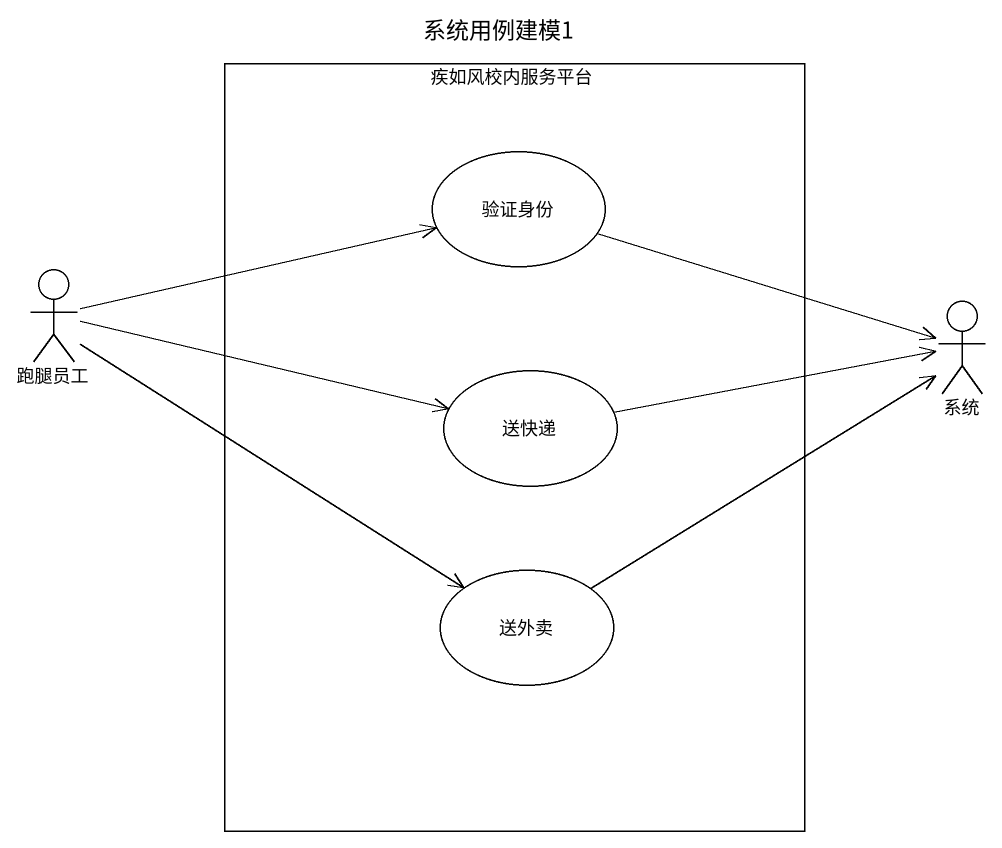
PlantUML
@startuml
title 系统用例建模1
rectangle 疾如风校内服务平台 {
  usecase 验证身份
  usecase 送快递
  usecase 送外卖
}
actor 跑腿员工
actor 系统
验证身份 -right-> 系统
跑腿员工 -right-> 验证身份
跑腿员工 -right-> 送快递
跑腿员工 --> 送外卖
送快递 -right-> 系统
送外卖 -right-> 系统
@enduml
